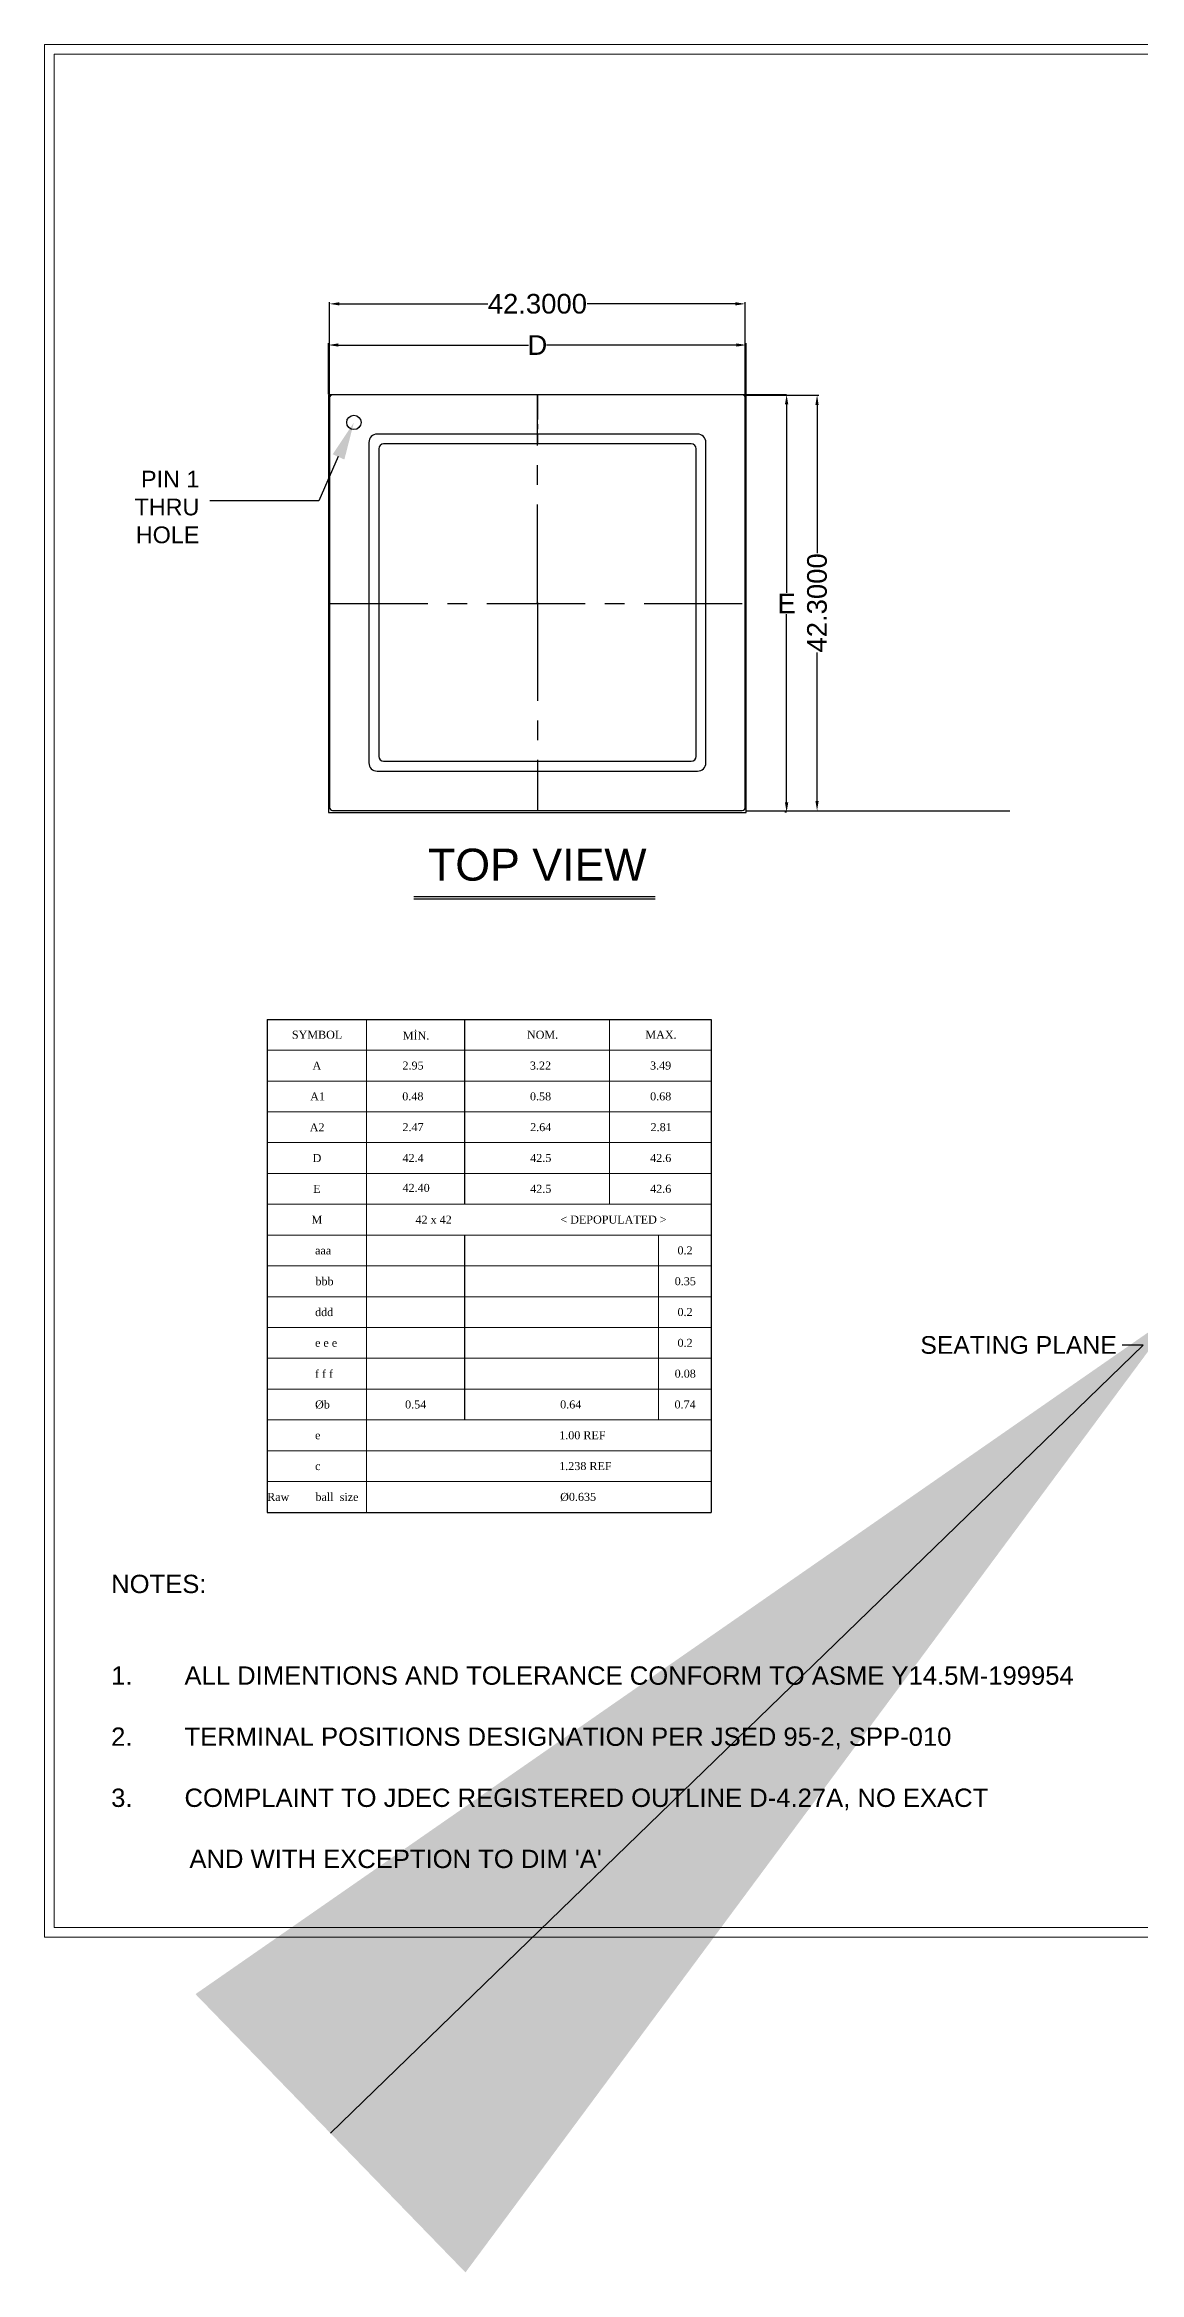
# Model space of a CAD drawing. Header units: inches. Extents: x 22 to 467, y 14 to 272.
# Drawn here: x 22.2 to 133.6, y 13.9 to 240.6 of the extents above; entities that cross this region are included whole.
import ezdxf
from ezdxf import colors
from ezdxf.entities.mleader import LeaderData, LeaderLine
from ezdxf.math import Vec2, Vec3

# ---------------------------------------------------------------- set-up
doc = ezdxf.new("R2010")
doc.units = ezdxf.units.IN
doc.header["$MEASUREMENT"] = 0
doc.linetypes.add('CENTER2', pattern=[1.125, 0.75, -0.125, 0.125, -0.125])
doc.linetypes.add('CENTERX2', pattern=[4, 2.5, -0.5, 0.5, -0.5])
doc.layers.get('0').update_dxf_attribs({"color": 250})
doc.layers.get('Defpoints').update_dxf_attribs({"color": 250})
doc.layers.add('center', color=250, linetype='CENTER2')
doc.layers.add('PDF_Geometry', color=7, linetype='Continuous')
doc.styles.add('MtXpl_Times_New_Roma', font='times.ttf')
doc.styles.get("Standard").update_dxf_attribs({"font": 'arial.ttf'})
doc.dimstyles.get("Standard").update_dxf_attribs({"dimtxt": 0.18, "dimasz": 1, "dimexe": 0.18, "dimexo": 0.0625, "dimgap": 0.09, "dimtad": 0, "dimtih": 1, "dimtoh": 1, "dimdec": 4, "dimzin": 0, "dimdsep": 46, "dimtxsty": 'Standard', "dimcen": 0.09, "dimadec": 0, "dimazin": 0, "dimtfac": 1, "dimtdec": 4, "dimtofl": 0, "dimtmove": 0, "dimatfit": 3, "dimfxl": 1, "dimtolj": 1, "dimtzin": 0, "dimarcsym": 0})

# ---------------------------------------------------------------- blocks, each defined once
blk = doc.blocks.new('*D1')
at = {"color": 0, "lineweight": -2, "transparency": 16777216}
for p, q in [((93.53, 204.97), (100.98, 204.97)), ((100.8, 203.97), (100.8, 188.88)), ((100.8, 163.67), (100.8, 178.77)), ((93.53, 162.67), (100.98, 162.67))]:
    blk.add_line(p, q, dxfattribs=at)
at = {"color": 0, "transparency": 16777216}
for points in [[(100.63, 203.97), (100.96, 203.97), (100.8, 204.97)], [(100.63, 163.67), (100.96, 163.67), (100.8, 162.67)]]:
    blk.add_solid(points, dxfattribs=at)
at = {"layer": 'Defpoints', "color": 0, "transparency": 16777216}
for p in [(93.46, 204.97), (93.46, 162.67), (100.8, 162.67)]:
    blk.add_point(p, dxfattribs=at)
at = {"color": 0, "transparency": 16777216, "insert": (100.8, 183.82), "char_height": 2, "attachment_point": 5, "rotation": 90}
blk.add_mtext('\\A1;42.3000', dxfattribs=at)
blk = doc.blocks.new('*D35')
at = {"color": 0, "linetype": 'ByBlock', "lineweight": -2, "transparency": 16777216}
for p, q in [((51.19, 204.76), (51.19, 214.43)), ((52.19, 214.25), (67.29, 214.25)), ((92.49, 214.25), (77.4, 214.25)), ((93.49, 204.76), (93.49, 214.43))]:
    blk.add_line(p, q, dxfattribs=at)
at = {"color": 0, "linetype": 'ByBlock', "transparency": 16777216}
for points in [[(52.19, 214.42), (52.19, 214.09), (51.19, 214.25)], [(92.49, 214.42), (92.49, 214.09), (93.49, 214.25)]]:
    blk.add_solid(points, dxfattribs=at)
at = {"layer": 'Defpoints', "color": 0, "linetype": 'ByBlock', "transparency": 16777216}
for p in [(93.49, 214.25), (51.19, 204.7), (93.49, 204.7)]:
    blk.add_point(p, dxfattribs=at)
at = {"color": 0, "linetype": 'ByBlock', "transparency": 16777216, "insert": (72.34, 214.25), "char_height": 2, "attachment_point": 5}
blk.add_mtext('\\A1;42.3000', dxfattribs=at)
blk = doc.blocks.new('*D38')
at = {"color": 0, "lineweight": -2, "transparency": 16777216}
for p, q in [((51.09, 205.07), (51.09, 210.24)), ((52.09, 210.06), (71.43, 210.06)), ((92.59, 210.06), (73.26, 210.06)), ((93.59, 205.07), (93.59, 210.24))]:
    blk.add_line(p, q, dxfattribs=at)
at = {"color": 0, "transparency": 16777216}
for points in [[(52.09, 210.23), (52.09, 209.9), (51.09, 210.06)], [(92.59, 210.23), (92.59, 209.9), (93.59, 210.06)]]:
    blk.add_solid(points, dxfattribs=at)
at = {"layer": 'Defpoints', "color": 0, "transparency": 16777216}
for p in [(93.59, 210.06), (51.09, 205.01), (93.59, 205.01)]:
    blk.add_point(p, dxfattribs=at)
at = {"color": 0, "transparency": 16777216, "insert": (72.34, 210.06), "char_height": 2, "attachment_point": 5}
blk.add_mtext('\\A1;D', dxfattribs=at)
blk = doc.blocks.new('*D39')
at = {"color": 0, "lineweight": -2, "transparency": 16777216}
for p, q in [((97.69, 205.01), (97.52, 205.01)), ((97.7, 204.01), (97.7, 184.85)), ((97.7, 163.51), (97.7, 182.67)), ((97.69, 162.51), (97.52, 162.51))]:
    blk.add_line(p, q, dxfattribs=at)
at = {"color": 0, "transparency": 16777216}
for points in [[(97.53, 204.01), (97.87, 204.01), (97.7, 205.01)], [(97.53, 163.51), (97.87, 163.51), (97.7, 162.51)]]:
    blk.add_solid(points, dxfattribs=at)
at = {"layer": 'Defpoints', "color": 0, "transparency": 16777216}
for p in [(97.75, 205.01), (97.7, 162.51), (97.75, 162.51)]:
    blk.add_point(p, dxfattribs=at)
at = {"color": 0, "transparency": 16777216, "insert": (97.7, 183.76), "char_height": 2, "attachment_point": 5}
blk.add_mtext('\\A1;E', dxfattribs=at)

msp = doc.modelspace()

# ---------------------------------------------------------------- linework, layer by layer
for p, q in [((93.59395, 205.00546), (51.09395, 205.00546)), ((51.09395, 205.00546), (51.09395, 162.50546)), ((51.19395, 204.69832), (51.19395, 162.99832)), ((51.19395, 204.69832), (51.19395, 162.99832)), ((93.19395, 204.99832), (51.49395, 204.99832)), ((97.51896, 205.00546), (93.36493, 205.00546)), ((93.49395, 162.99832), (93.49395, 204.69832)), ((93.59395, 162.50546), (93.59395, 205.00546)), ((55.19366, 200.14742), (55.19366, 167.54742)), ((88.64366, 200.99742), (56.04366, 200.99742)), ((87.99366, 199.99861), (56.69366, 199.99861)), ((89.49366, 167.54742), (89.49366, 200.14742)), ((52.05551, 198.73208), (50.11194, 194.19708)), ((56.19366, 199.49861), (56.19366, 168.19861)), ((88.49366, 168.19861), (88.49366, 199.49861)), ((50.11194, 194.19708), (39.0102, 194.19708)), ((56.04366, 166.69742), (88.64366, 166.69742)), ((56.69366, 167.69861), (87.99366, 167.69861)), ((51.09395, 162.50546), (93.59395, 162.50546)), ((51.49395, 162.69832), (93.19395, 162.69832)), ((93.54395, 162.64832), (120.42502, 162.64832)), ((59.75713, 153.94806), (84.33935, 153.94806)), ((59.75713, 153.70642), (84.33935, 153.70642)), ((59.75713, 153.70642), (84.33935, 153.70642)), ((59.75713, 153.70642), (59.75713, 153.70642)), ((59.75713, 153.70642), (84.33935, 153.70642)), ((59.75713, 153.70642), (59.75713, 153.70642)), ((59.75713, 153.70642), (84.33935, 153.70642)), ((84.33935, 153.70642), (84.33935, 153.70642)), ((84.33935, 153.70642), (84.33935, 153.70642)), ((44.84428, 141.4362), (90.03468, 141.4362)), ((44.84428, 141.4362), (44.84428, 91.27075)), ((64.92639, 141.4362), (64.92639, 122.62416)), ((90.03468, 141.4362), (90.03468, 91.27075)), ((44.84428, 119.48882), (44.84428, 100.67677)), ((44.84428, 119.48882), (44.84428, 100.67677)), ((44.84428, 119.48882), (44.84428, 100.67677)), ((64.92639, 119.48882), (64.92639, 100.67677)), ((44.84428, 91.27075), (90.03468, 91.27075))]:
    msp.add_line(p, q)
at = {"linetype": 'CENTERX2', "ltscale": 4}
for p, q in [((72.34395, 183.84832), (72.34395, 204.99832)), ((51.19395, 183.75546), (93.49395, 183.75546)), ((72.34395, 183.84832), (72.34395, 162.69832))]:
    msp.add_line(p, q, dxfattribs=at)
at = {"linetype": 'CENTERX2'}
msp.add_line((72.34395, 204.99832), (72.34395, 199.99861), dxfattribs=at)
at = {"ltscale": 4}
for p in [(72.25108, 183.75546), (72.25108, 183.75546), (72.43681, 183.75546)]:
    msp.add_line(p, (72.34395, 183.84832), dxfattribs=at)
at = {"color": 18, "lineweight": 15, "true_color": 0x000000}
for p, q in [((54.94187, 141.4362), (54.94187, 91.27075)), ((79.67137, 141.4362), (79.67137, 122.62416)), ((44.84428, 138.30086), (90.03468, 138.30086)), ((44.84428, 135.16552), (90.03468, 135.16552)), ((44.84428, 132.03018), (90.03468, 132.03018)), ((44.84428, 128.89484), (90.03468, 128.89484)), ((44.84428, 125.7595), (90.03468, 125.7595)), ((44.84428, 122.62416), (90.03468, 122.62416)), ((44.84428, 119.48882), (90.03468, 119.48882)), ((84.66363, 119.48882), (84.66363, 100.67677)), ((44.84428, 116.35348), (90.03468, 116.35348)), ((44.84428, 113.21813), (90.03468, 113.21813)), ((44.84428, 110.08279), (90.03468, 110.08279)), ((44.84428, 106.94745), (90.03468, 106.94745)), ((44.84428, 103.81211), (90.03468, 103.81211)), ((44.84428, 100.67677), (90.03468, 100.67677)), ((44.84428, 97.54143), (90.03468, 97.54143)), ((44.84428, 94.40609), (90.03468, 94.40609))]:
    msp.add_line(p, q, dxfattribs=at)
msp.add_circle((53.67515, 202.18732), 0.72902)
for centre, radius, start, end in [((51.49395, 204.69832), 0.3, 90, 180), ((93.19395, 204.69832), 0.3, 0, 90), ((56.04366, 200.14742), 0.85, 90, 180), ((56.69366, 199.49861), 0.5, 90, 180), ((87.99366, 199.49861), 0.5, 0, 90), ((88.64366, 200.14742), 0.85, 0, 90), ((56.69366, 168.19861), 0.5, 180, 270), ((87.99366, 168.19861), 0.5, 270, 0), ((56.04366, 167.54742), 0.85, 180, 270), ((88.64366, 167.54742), 0.85, 270, 360), ((51.49395, 162.99832), 0.3, 180, 270), ((93.19395, 162.99832), 0.3, 270, 0)]:
    msp.add_arc(centre, radius, start, end)
msp.add_solid([(51.51563, 198.94804), (53.67515, 202.18732), (52.70337, 198.40816)])
at = {"layer": 'center'}
msp.add_line((88.46326, 183.82338), (88.46326, 183.82338), dxfattribs=at)
at = {"layer": 'PDF_Geometry', "lineweight": 0}
for points in [[(287.07572, 48.03294), (22.19935, 48.03294), (22.19935, 240.6384), (287.07572, 240.6384)], [(286.09339, 49.01526), (23.18168, 49.01526), (23.18168, 239.65607), (286.09339, 239.65607)]]:
    msp.add_lwpolyline(points, close=True, dxfattribs=at)

# ---------------------------------------------------------------- texts
at = {"style": 'MtXpl_Times_New_Roma'}
for s, height, p in [('SYMBOL', 0.814108, (47.36359, 139.47057)), ('MİN.', 0.814108, (58.64781, 139.37519)), ('NOM.', 0.814108, (71.28268, 139.47057)), ('MAX.', 0.814108, (83.33281, 139.46969)), ('A', 0.81411, (49.46107, 136.32614)), ('2.95', 0.814108, (58.61365, 136.33435)), ('3.22', 0.814108, (71.58379, 136.33435)), ('3.49', 0.814108, (83.80267, 136.33435)), ('A1', 0.814108, (49.22717, 133.19079)), ('0.48', 0.814108, (58.59604, 133.19901)), ('0.58', 0.814108, (71.58908, 133.19901)), ('0.68', 0.814108, (83.81411, 133.19901)), ('A2', 0.814108, (49.17875, 130.05545)), ('2.47', 0.814108, (58.61365, 130.06367)), ('2.64', 0.814108, (71.60669, 130.06367)), ('2.81', 0.814108, (83.86165, 130.06367)), ('D', 0.81411, (49.47164, 126.92011)), ('42.4', 0.814108, (58.6207, 126.92833)), ('42.5', 0.814108, (71.61373, 126.92833)), ('42.6', 0.814108, (83.81499, 126.92833)), ('42.40', 0.814108, (58.6207, 123.88485)), ('E', 0.81411, (49.5274, 123.78477)), ('42.5', 0.814108, (71.61373, 123.79299)), ('42.6', 0.814108, (83.81499, 123.79299)), ('M', 0.81411, (49.36129, 120.64943)), ('42 x 42', 0.814108, (59.93977, 120.64973)), ('< DEPOPULATED >', 0.8141079, (74.68182, 120.65882)), ('aaa', 0.814108, (49.722, 117.51967)), ('0.2', 0.814108, (86.60108, 117.52231)), ('bbb', 0.814108, (49.76485, 114.3767)), ('0.35', 0.814108, (86.31523, 114.38697)), ('ddd', 0.814108, (49.72494, 111.24136)), ('0.2', 0.814108, (86.60108, 111.25163)), ('0.2', 0.814108, (86.60108, 108.11629)), ('e e e', 0.814108, (49.72024, 108.11629)), ('f f f', 0.814108, (49.71848, 104.96334)), ('0.08', 0.814108, (86.31024, 104.98095)), ('Øb', 0.814108, (49.722, 101.84091)), ('0.54', 0.814108, (58.88142, 101.84561)), ('0.64', 0.814108, (74.6601, 101.84561)), ('0.74', 0.814108, (86.29645, 101.84561)), ('e', 0.81411, (49.72024, 98.71027)), ('1.00 REF', 0.814108, (74.56267, 98.71027)), ('c', 0.81411, (49.72376, 95.57493)), ('1.238 REF', 0.814108, (74.56267, 95.57493)), ('Raw', 0.814108, (44.84816, 92.43958)), ('ball  size', 0.814108, (49.76485, 92.42931)), ('Ø0.635', 0.814108, (74.66069, 92.44135))]:
    msp.add_text(s, height=height, dxfattribs=at).set_placement(p)
at = {"insert": (103.24159, 221.22801), "char_height": 2.8736523, "width": 181.1057753, "attachment_point": 4}
msp.add_mtext('{\\fTimes New Roman|b0|i0|c0;', dxfattribs=at)
for s, insert, char_height, attachment_point in [('PIN 1\\PTHRU\\PHOLE', (37.94951, 197.2653), 1.7, 3), ('TOP VIEW', (61.21321, 158.80969), 3.255838, 1)]:
    msp.add_mtext(s, dxfattribs=dict(insert=insert, char_height=char_height, attachment_point=attachment_point))
at = {"insert": (28.97587, 84.92197), "char_height": 1.8649882, "attachment_point": 1}
msp.add_mtext_dynamic_manual_height_columns("NOTES:\\P\\P\\P1.^IALL DIMENTIONS AND TOLERANCE CONFORM TO ASME Y14.5M-199954\\P\\P2.^ITERMINAL POSITIONS DESIGNATION PER JSED 95-2, SPP-010\\P\\P3.^ICOMPLAINT TO JDEC REGISTERED OUTLINE D-4.27A, NO EXACT\\P         \\P           AND WITH EXCEPTION TO DIM 'A'", width=135.1197816, gutter_width=9.32494, heights=[0], dxfattribs=at)

# ---------------------------------------------------------------- dimensions: what is measured, and where the dimension line sits
at = {"linetype": 'ByBlock'}
dim = msp.add_linear_dim(base=(93.49395, 214.25365), p1=(51.19395, 204.69832), p2=(93.49395, 204.69832), dimstyle='Standard', override={"dimtxt": 2}, dxfattribs=at)
dim.commit()
dim.dimension.update_dxf_attribs({"geometry": '*D35', "text_midpoint": (72.34395, 214.25365)})
dim = msp.add_linear_dim(base=(93.59395, 210.06333), p1=(51.09395, 205.00546), p2=(93.59395, 205.00546), text='D', dimstyle='Standard', override={"dimtxt": 2})
dim.commit()
dim.dimension.update_dxf_attribs({"geometry": '*D38', "text_midpoint": (72.34395, 210.06333)})
dim = msp.add_linear_dim(base=(100.79734, 162.67338), p1=(93.46326, 204.97338), p2=(93.46326, 162.67338), angle=90, dimstyle='Standard', override={"dimtxt": 2})
dim.commit()
dim.dimension.update_dxf_attribs({"geometry": '*D1', "text_midpoint": (100.79734, 183.82338), "text_rotation": 90})
dim = msp.add_linear_dim(base=(97.69896, 162.50546), p1=(97.74896, 205.00546), p2=(97.74896, 162.50546), angle=90, text='E', dimstyle='Standard', override={"dimtxt": 2})
dim.commit()
dim.dimension.update_dxf_attribs({"geometry": '*D39', "text_midpoint": (97.69896, 183.75546)})

# ---------------------------------------------------------------- leaders
ml = msp.add_multileader_mtext('Standard')
ml.set_content('SEATING PLANE', color=256)
ml.set_leader_properties()
ml.build(insert=Vec2(0, 0))
ml.multileader.update_dxf_attribs({"dogleg_length": 0.36, "arrow_head_size": 120, "scale": 6})
ctx = ml.context
ctx.base_point, ctx.scale, ctx.char_height, ctx.arrow_head_size, ctx.landing_gap_size, ctx.plane_origin = Vec3(111.01364, 108.29142), 6, 1.8, 120, 0.54, Vec3(137.43092, 111.6301)
ctx.text_align_type = 2
notes = []
notes.append((ctx, [(0, (1, 1, 0), (133.98857, 108.29142), (-1, 0), 2.16, [(0, [(137.43092, 111.6301)], 0, [])])]))
ctx.mtext.insert, ctx.mtext.alignment, ctx.mtext.flow_direction = Vec3(131.28857, 109.20677), 3, 5
for ctx, leaders in notes:
    for number, flags, end, landing, length, lines in leaders:
        leader = LeaderData()
        leader.index, (leader.has_last_leader_line, leader.has_dogleg_vector, leader.attachment_direction) = number, flags
        leader.last_leader_point, leader.dogleg_vector, leader.dogleg_length = Vec3(end), Vec3(landing), length
        for number, points, colour, breaks in lines:
            line = LeaderLine()
            line.index, line.vertices, line.color, line.breaks = number, Vec3.list(points), colors.encode_raw_color(colour), breaks
            leader.lines.append(line)
        ctx.leaders.append(leader)

doc.saveas('drawing.dxf')
